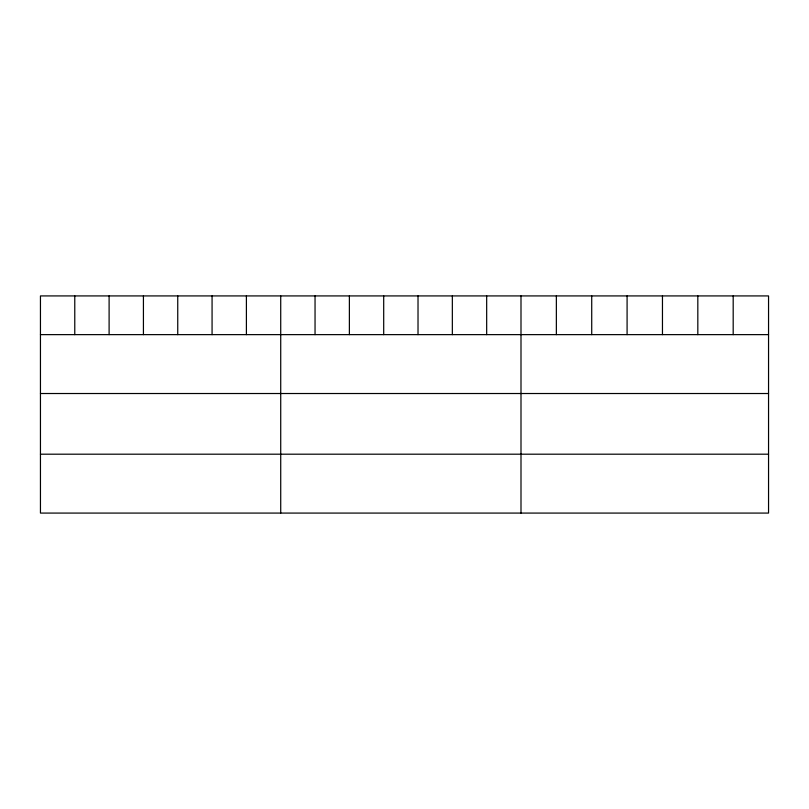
<?xml version="1.0" encoding="UTF-8"?>
<svg xmlns="http://www.w3.org/2000/svg" width="809" height="809" viewBox="0 0 809 809"><rect width="100%" height="100%" fill="white"/><g stroke="black" fill="none" stroke-linecap="round" stroke-linejoin="round"><path stroke-width="1.21" d="M768.55 334.633L768.55 513.078L40.45 513.078L40.45 295.922L768.55 295.922L768.55 334.633L40.45 334.633M40.45 393.518L768.55 393.518M40.45 454.193L768.55 454.193M733.187 295.922L733.187 334.633M697.823 295.922L697.823 334.633M662.46 295.922L662.46 334.633M627.086 295.922L627.086 334.633M591.723 295.922L591.723 334.633M556.359 295.922L556.359 334.633M520.996 295.922L520.996 513.078M486.674 295.922L486.674 334.633M452.342 295.922L452.342 334.633M418.02 295.922L418.02 334.633M383.699 295.922L383.699 334.633M349.377 295.922L349.377 334.633M315.045 295.922L315.045 334.633M280.723 295.922L280.723 513.078M246.401 295.922L246.401 334.633M212.069 295.922L212.069 334.633M177.747 295.922L177.747 334.633M143.426 295.922L143.426 334.633M109.104 295.922L109.104 334.633M74.772 295.922L74.772 334.633"/></g></svg>
